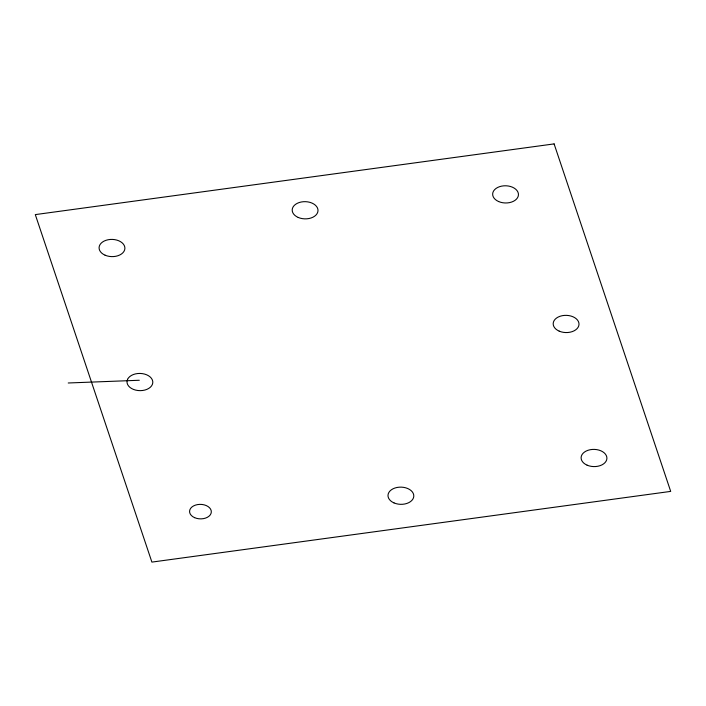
<?xml version="1.0" encoding="UTF-8"?>
<svg xmlns="http://www.w3.org/2000/svg" width="706" height="706" viewBox="0 0 706 706"><rect width="100%" height="100%" fill="white"/><g stroke="black" fill="none" stroke-linecap="round" stroke-linejoin="round"><path stroke-width="1.06" d="M68.226 382.987L139.303 380.26M127.583 379.307L127.001 381.514A12.911 8.604 1.4 0 0 144.88 390.047A12.911 8.604 1.4 0 0 148.595 375.795A12.911 8.604 1.4 0 0 127.583 379.307M554.104 143.9L35.3 214.606L151.896 562.1L670.7 491.394L554.104 143.9M298.206 217.448A12.911 8.604 1.4 0 0 318 210.794A12.911 8.604 1.4 0 0 299.115 202.56A12.911 8.604 1.4 0 0 298.206 217.448M559.196 331.14A12.911 8.604 1.4 0 0 578.999 324.486A12.911 8.604 1.4 0 0 560.105 316.253A12.911 8.604 1.4 0 0 559.196 331.14M393.992 502.91A12.911 8.604 1.4 0 0 413.795 496.256A12.911 8.604 1.4 0 0 394.901 488.031A12.911 8.604 1.4 0 0 393.992 502.91M194.627 517.666A10.872 7.245 1.4 0 0 211.315 512.062A10.872 7.245 1.4 0 0 195.394 505.134A10.872 7.245 1.4 0 0 194.627 517.666M587.101 465.166A12.911 8.604 1.4 0 0 606.904 458.512A12.911 8.604 1.4 0 0 588.019 450.287A12.911 8.604 1.4 0 0 587.101 465.166M498.648 201.554A12.911 8.604 1.4 0 0 518.451 194.9A12.911 8.604 1.4 0 0 499.566 186.675A12.911 8.604 1.4 0 0 498.648 201.554M105.088 255.193A12.911 8.604 1.4 0 0 124.891 248.538A12.911 8.604 1.4 0 0 105.997 240.305A12.911 8.604 1.4 0 0 105.088 255.193"/></g></svg>
